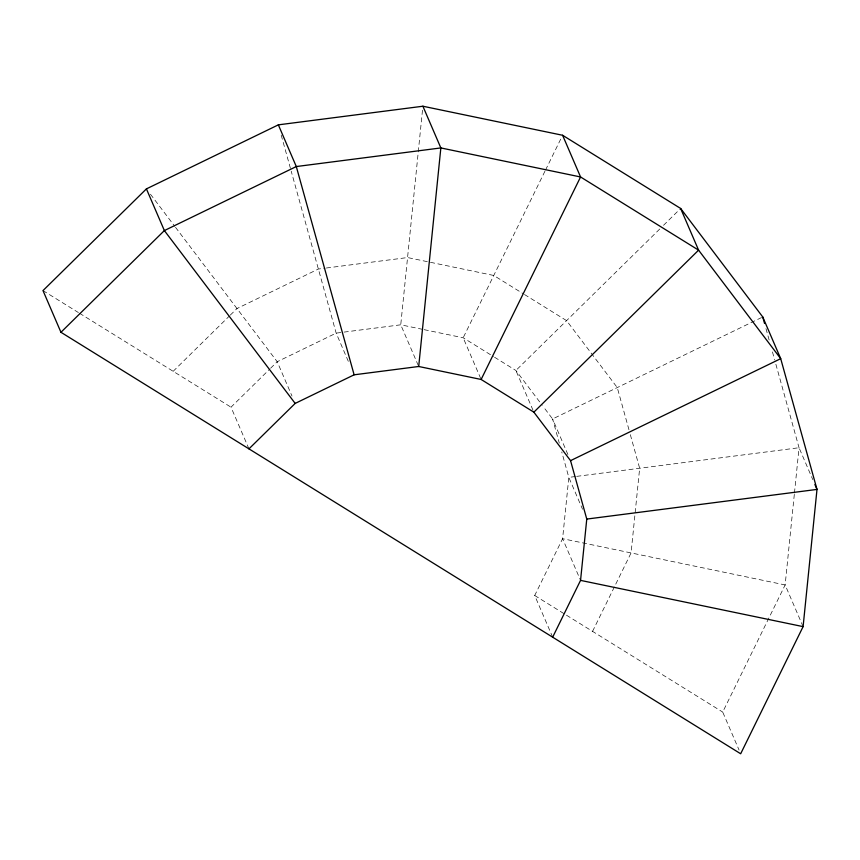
<?xml version="1.0" encoding="UTF-8"?>
<svg xmlns="http://www.w3.org/2000/svg" width="860" height="860" viewBox="0 0 860 860"><rect width="100%" height="100%" fill="white"/><g stroke="black" fill="none" stroke-linecap="round" stroke-linejoin="round"><path stroke-width="0.64" stroke-dasharray="4.3 3.22" d="M422.486 110.22L400.749 324.8L418.175 365.263M794.317 494.349L785.137 584.94L722.712 712.069L739.084 750.081M794.457 493.017L799.047 447.727L774.967 360.985M544.95 171.215L463.175 337.776L481.127 379.464M545.541 170.022L561.429 137.665M552.668 637.185L534.705 595.496L562.601 538.693L568.815 477.386L561.763 451.984M592.562 631.369L631.079 552.926L639.657 468.259L630.058 433.676M173.161 371.305L229.351 316.039M230.297 315.104L236.973 308.546L318.372 269.04L325.037 268.18M248.959 448.866L231.007 407.178L269.675 369.144M270.61 368.22L277.21 361.727L336.163 333.121L342.753 332.272M659.728 229.029L515.903 370.477L533.329 410.94M663.533 225.288L679.69 209.399M761.551 317.555L552.593 418.96L543.025 406.318M326.359 268.008L407.565 257.548L493.769 275.469L523.353 293.808M344.075 332.1L400.749 324.8L422.851 329.401M575.372 476.537L568.815 477.386L582.542 509.26M576.684 476.365L799.047 447.727L812.775 479.6M424.152 329.67L463.175 337.776L493.468 356.556M524.492 294.518L566.589 320.629L617.265 387.581L629.703 432.397M494.586 357.255L515.903 370.477L542.23 405.264M43 290.594L78.389 312.546M79.539 313.255L231.007 407.178M534.705 595.496L565.332 614.481M566.471 615.19L722.712 712.069M150.457 194.22L174.72 226.277M175.526 227.341L277.21 361.727L292.002 396.062M803.1 626.628L785.137 584.94L562.601 538.693L580.554 580.382M567.912 454.521L552.593 418.96L559.301 443.094M348.311 361.318L336.163 333.121L291.217 171.204M765.98 328.627L769.216 340.281M772.452 351.923L774.613 359.695M281.209 135.149L290.863 169.915"/><path stroke-width="1.29" d="M248.959 448.866L295.173 403.415L354.116 374.81L418.702 366.489L440.847 147.931L422.894 106.231L278.35 124.85L146.415 188.888L43 290.594L60.953 332.283L740.675 753.768L803.1 626.628L817 489.415L780.708 358.663L762.755 316.974L680.636 208.464L562.601 135.267L422.894 106.231M552.668 637.185L580.554 580.382L586.767 519.074L570.556 460.648L533.866 412.166L481.127 379.464L418.702 366.489M481.127 379.464L580.564 176.966L562.601 135.267M60.953 332.283L164.368 230.577L296.302 166.55L440.847 147.931L580.564 176.966L698.589 250.152L780.708 358.663L570.556 460.648M533.866 412.166L698.589 250.152L680.636 208.464M586.767 519.074L817 489.415L814.893 484.513M580.554 580.382L803.1 626.628M295.173 403.415L164.368 230.577L146.415 188.888M278.35 124.85L296.302 166.55L354.116 374.81M762.755 316.974L764.551 323.446"/></g></svg>
